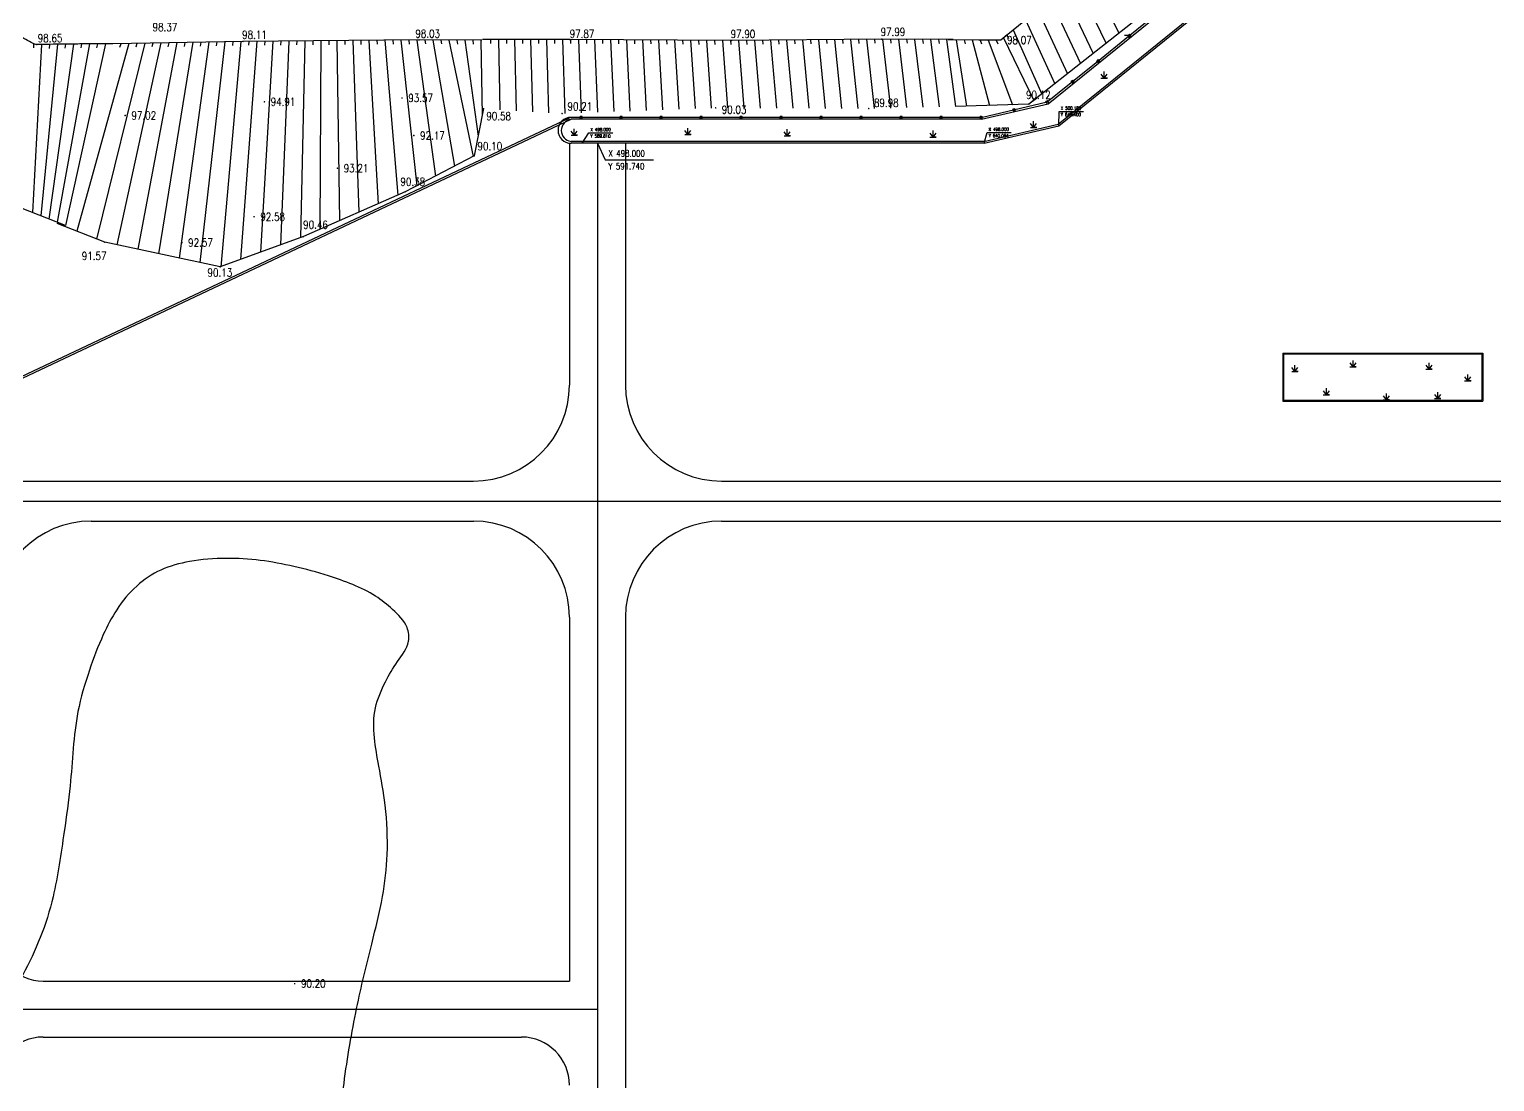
# Model space of a CAD drawing. Extents: x 532522 to 2902776, y -101917278 to 111238625.
# Drawn here: x 1294345 to 1477468, y 2687381 to 2818866 of the extents above; entities that cross this region are included whole.
import ezdxf
from ezdxf.enums import TextEntityAlignment as Align

# ---------------------------------------------------------------- set-up
doc = ezdxf.new("R2010")
doc.units = 0
doc.header["$LTSCALE"] = 1000
doc.header["$MEASUREMENT"] = 0
doc.header["$PDMODE"] = 33
doc.header["$PDSIZE"] = 0.125
doc.layers.get('0').update_dxf_attribs({"linetype": 'CONTINUOUS'})
for name, color, linetype in [('-5', 7, 'CONTINUOUS'), ('Õ÷μØºìÏß', 20, 'CONTINUOUS'), ('新地形图', 7, 'CONTINUOUS')]:
    doc.layers.add(name, color=color, linetype=linetype)
doc.styles.add('HZ', font='rs', dxfattribs={"width": 0.8, "bigfont": 'hztxt'})
doc.linetypes.add('X4', pattern='A,0,-1e-09,[149,symbolx.shx,S=0.15,R=0,X=0,Y=0],-1.6', length=1.6)

# ---------------------------------------------------------------- blocks, each defined once
blk = doc.blocks.new('GC200')
at = {"linetype": 'Continuous', "const_width": 0.2, "flags": 128}
blk.add_lwpolyline([(-0.1, 0, 1), (0.1, 0, 1)], format="xyb", close=True, dxfattribs=at)
blk = doc.blocks.new('GC124')
for p, q in [((0, -0.8), (-0.75, 0.2)), ((0, -0.8), (0, 0.8)), ((0, -0.8), (0.75, 0.2)), ((-0.8, -0.8), (0.75, -0.8)), ((0.8, -0.8), (0, -0.8))]:
    blk.add_line(p, q)
blk = doc.blocks.new('A$C22E77CCE')
at = {"layer": '新地形图', "color": 53, "linetype": 'Continuous'}
for p, q in [((554621, 200567), (558535, 192591)), ((551516, 198045), (555321, 190057)), ((553069, 199306), (556928, 191324)), ((549964, 196784), (553714, 188790)), ((546859, 194262), (550500, 186256)), ((548411, 195523), (552107, 187523)), ((544531, 192370), (544733, 191913)), ((545307, 193001), (548892, 184989)), ((559642, 192301), (559235, 192301)), ((423867, 191169), (422755, 170189)), ((422881, 191280), (422866, 190780)), ((425866, 191210), (423782, 169781)), ((427866, 191235), (424810, 169373)), ((424867, 191191), (424829, 190692)), ((429866, 191247), (425837, 168965)), ((426866, 191225), (426807, 190728)), ((431866, 191250), (426864, 168556)), ((434788, 191301), (428304, 167850)), ((428866, 191243), (428787, 190749)), ((430866, 191249), (430768, 190759)), ((436788, 191338), (430770, 166874)), ((438787, 191376), (433311, 166144)), ((433788, 191282), (433648, 190802)), ((435788, 191320), (435662, 190836)), ((440787, 191413), (435905, 165591)), ((437788, 191357), (437675, 190870)), ((442787, 191451), (438498, 165038)), ((439787, 191395), (439688, 190905)), ((444786, 191488), (441092, 164485)), ((441787, 191432), (441700, 190940)), ((446786, 191526), (443686, 163932)), ((443786, 191470), (443713, 190975)), ((445786, 191507), (445724, 191011)), ((448786, 191563), (446278, 163412)), ((447786, 191544), (447736, 191047)), ((450785, 191582), (448770, 164319)), ((449786, 191574), (449745, 191076)), ((452785, 191598), (451262, 165225)), ((451785, 191590), (451753, 191091)), ((454785, 191613), (453755, 166132)), ((453785, 191606), (453761, 191106)), ((455785, 191621), (455770, 191122)), ((456785, 191629), (456247, 167039)), ((457785, 191637), (457779, 191137)), ((458785, 191645), (458684, 168084)), ((459785, 191653), (459788, 191153)), ((460785, 191661), (461112, 169151)), ((461785, 191669), (461797, 191169)), ((462785, 191676), (463540, 170219)), ((463785, 191684), (463808, 191185)), ((464785, 191692), (465967, 171287)), ((465785, 191700), (465820, 191201)), ((466785, 191708), (468395, 172354)), ((467785, 191716), (467833, 191218)), ((468785, 191724), (470776, 173520)), ((469785, 191731), (469846, 191235)), ((470785, 191739), (473128, 174746)), ((471785, 191739), (471861, 191245)), ((472785, 191736), (475480, 175971)), ((473785, 191733), (473878, 191242)), ((474785, 191730), (477832, 177197)), ((475785, 191727), (475874, 191235)), ((476785, 191724), (478452, 179720)), ((477785, 191721), (477828, 191223)), ((478785, 191718), (478968, 182321)), ((479985, 191790), (479994, 191290)), ((480985, 191793), (481165, 183036)), ((481985, 191795), (481996, 191295)), ((482985, 191798), (483195, 182909)), ((483985, 191800), (483997, 191300)), ((484985, 191802), (485226, 182782)), ((485985, 191805), (485999, 191305)), ((486985, 191807), (487256, 182655)), ((487985, 191810), (488000, 191310)), ((488985, 191812), (489287, 182562)), ((489985, 191814), (490002, 191314)), ((490985, 191807), (491320, 182638)), ((491984, 191799), (492004, 191300)), ((492984, 191792), (493354, 182713)), ((493984, 191785), (494006, 191285)), ((494984, 191777), (495387, 182788)), ((495984, 191770), (496008, 191271)), ((496984, 191763), (497420, 182864)), ((497984, 191756), (498010, 191256)), ((498984, 191748), (499453, 182939)), ((499984, 191741), (500012, 191242)), ((500984, 191734), (501486, 183014)), ((501984, 191727), (502014, 191227)), ((502984, 191719), (503519, 183090)), ((503984, 191712), (504016, 191213)), ((504984, 191705), (505552, 183165)), ((505984, 191697), (506018, 191199)), ((506984, 191690), (507585, 183240)), ((507984, 191683), (508021, 191184)), ((508984, 191676), (509619, 183254)), ((509984, 191668), (510023, 191170)), ((510984, 191676), (511654, 183245)), ((511984, 191686), (512024, 191187)), ((512984, 191695), (513688, 183236)), ((513984, 191705), (514026, 191206)), ((514984, 191714), (515723, 183227)), ((515984, 191724), (516028, 191226)), ((516984, 191733), (517757, 183218)), ((517984, 191743), (518030, 191245)), ((518984, 191753), (519792, 183209)), ((519984, 191762), (520032, 191264)), ((520984, 191772), (521826, 183200)), ((521983, 191781), (522033, 191284)), ((522983, 191791), (523860, 183191)), ((523983, 191801), (524035, 191303)), ((524983, 191810), (525895, 183182)), ((525983, 191820), (526037, 191323)), ((526983, 191829), (527929, 183191)), ((527983, 191839), (528039, 191342)), ((528983, 191847), (529963, 183240)), ((529983, 191841), (530041, 191344)), ((530983, 191835), (531997, 183288)), ((531983, 191829), (532043, 191333)), ((532983, 191824), (534031, 183336)), ((533983, 191818), (534046, 191322)), ((534983, 191812), (536065, 183384)), ((535983, 191806), (536048, 191310)), ((536983, 191800), (538099, 183432)), ((538189, 191765), (539497, 183471)), ((539189, 191756), (539292, 191267)), ((540189, 191747), (542352, 183563)), ((541189, 191740), (541341, 191263)), ((542189, 191740), (545208, 183655)), ((543189, 191740), (543386, 191280)), ((544094, 192011), (547898, 184202)), ((491191, 182137, -1000), (491191, 182194, -1000)), ((491431, 182137, -1000), (491431, 182194, -1000)), ((551021, 181016), (551071, 182826)), ((551071, 182826), (554081, 182826)), ((491431, 178834), (492291, 180140)), ((492291, 180140), (495301, 180140)), ((541684, 178834), (542040, 180182)), ((542040, 180182), (545050, 180182)), ((493360, 178834), (494331, 176767)), ((494331, 176767), (500351, 176767))]:
    blk.add_line(p, q, dxfattribs=at)
at = {"layer": '新地形图', "color": 53, "linetype": 'Continuous', "flags": 128}
for points in [[(549669, 183781), (633785, 251745)], [(550913, 181238), (634719, 248951)], [(551021, 181016), (634800, 248708)], [(610437, 246165), (597946, 236277), (584038, 224555), (571113, 214022), (558360, 203605), (543754, 191740)], [(559904, 192359), (563606, 195350)], [(544556, 192379), (543754, 191740), (541038, 191740), (537189, 191774)], [(559642, 192301), (559828, 192452)], [(559868, 192021), (559642, 192301)], [(559961, 192097), (559735, 192377)], [(560055, 192172), (559828, 192452)], [(478928, 191718), (471064, 191742), (449070, 191569), (432788, 191264)], [(537817, 191795), (528888, 191848), (510103, 191668), (489885, 191815), (478985, 191788)], [(555828, 189066), (559717, 192208)], [(551939, 185923), (555828, 189066)], [(555752, 189159), (555939, 189310)], [(555979, 188879), (555752, 189159)], [(556072, 188955), (555846, 189235)], [(556165, 189030), (555939, 189310)], [(549561, 184003), (551939, 185923)], [(552573, 186590), (552759, 186741)], [(552799, 186310), (552573, 186590)], [(552892, 186385), (552666, 186665)], [(552986, 186461), (552759, 186741)], [(541311, 182074), (549561, 184003)], [(541338, 181834), (549669, 183781)], [(545293, 183128), (545527, 183183)], [(545375, 182778), (545293, 183128)], [(545492, 182805), (545410, 183155)], [(545608, 182832), (545527, 183183)], [(549387, 184085), (549507, 184113)], [(549550, 183753), (549387, 184085)], [(549507, 184113), (549603, 184191)], [(549765, 183859), (549603, 184191)], [(410850, 144731), (489953, 182052)], [(411060, 144565), (490055, 181835)], [(496191, 182074), (490055, 182074)], [(541338, 181834), (490055, 181834)], [(491191, 181834), (491191, 182194)], [(491431, 182194), (491191, 182194)], [(491311, 181834), (491311, 182194)], [(491431, 181834), (491431, 182194)], [(496431, 182194), (496191, 182194)], [(496191, 181834), (496191, 182194)], [(496311, 181834), (496311, 182194)], [(496431, 181834), (496431, 182194)], [(501191, 182074), (496431, 182074)], [(501431, 182194), (501191, 182194)], [(501191, 181834), (501191, 182194)], [(501311, 181834), (501311, 182194)], [(501431, 181834), (501431, 182194)], [(506191, 182074), (501431, 182074)], [(506191, 181834), (506191, 182194)], [(506431, 182194), (506191, 182194)], [(506311, 181834), (506311, 182194)], [(506431, 181834), (506431, 182194)], [(511191, 182074), (506431, 182074)], [(511431, 182194), (511191, 182194)], [(511191, 181834), (511191, 182194)], [(511311, 181834), (511311, 182194)], [(511431, 181834), (511431, 182194)], [(516191, 182074), (511431, 182074)], [(516191, 181834), (516191, 182194)], [(516431, 182194), (516191, 182194)], [(516311, 181834), (516311, 182194)], [(516431, 181834), (516431, 182194)], [(521191, 182074), (516431, 182074)], [(521431, 182194), (521191, 182194)], [(521191, 181834), (521191, 182194)], [(521311, 181834), (521311, 182194)], [(521431, 181834), (521431, 182194)], [(526191, 182074), (521431, 182074)], [(526431, 182194), (526191, 182194)], [(526191, 181834), (526191, 182194)], [(526311, 181834), (526311, 182194)], [(526431, 181834), (526431, 182194)], [(531191, 182074), (526431, 182074)], [(531431, 182194), (531191, 182194)], [(531191, 181834), (531191, 182194)], [(531311, 181834), (531311, 182194)], [(531431, 181834), (531431, 182194)], [(536191, 182074), (531431, 182074)], [(536431, 182194), (536191, 182194)], [(536191, 181834), (536191, 182194)], [(536311, 181834), (536311, 182194)], [(536431, 181834), (536431, 182194)], [(541311, 182074), (536431, 182074)], [(541218, 181834), (541176, 182194)], [(541297, 182194), (541176, 182194)], [(541297, 182194), (541415, 182222)], [(541456, 181862), (541415, 182222)], [(541657, 179074), (550913, 181238)], [(541684, 178834), (551021, 181016)], [(489860, 178834), (489860, 148635)], [(541657, 179074), (490055, 179074)], [(541684, 178834), (490055, 178834)], [(493360, 178834), (493360, 51)], [(496860, 178834), (496860, 148635)], [(411090, 136635), (477860, 136635)], [(508860, 136635), (677120, 136635)], [(414590, 134135), (493360, 134135), (689620, 134135)], [(430090, 131635), (477860, 131635)], [(508860, 131635), (677120, 131635)], [(489860, 119635), (489860, 74170)], [(496860, 119635), (496860, 0)], [(424090, 74170), (489860, 74170)], [(414590, 70670), (493360, 70670)], [(424090, 67170), (483860, 67170)]]:
    blk.add_lwpolyline(points, dxfattribs=at)
at = {"layer": '新地形图', "color": 53, "linetype": 'X4', "flags": 128}
for points in [[(616037, 239778), (596903, 224130), (577273, 208117), (563301, 196350), (547285, 183722)], [(479134, 183164), (477966, 177267), (469316, 172760), (456605, 167170), (446222, 163392), (431800, 166467), (425838, 168826)], [(548210, 184446), (547285, 183722), (538069, 183425)], [(426886, 168548), (421257, 170784), (418595, 171848), (414812, 167718), (410015, 162549)]]:
    blk.add_lwpolyline(points, dxfattribs=at)
at = {"layer": '新地形图', "color": 53, "linetype": 'Continuous', "flags": 128}
blk.add_lwpolyline([(432783, 191249, 0.0012519), (429818, 191247, 0.0016542), (427573, 191233, 0.003777), (424004, 191171, -0.0190233), (423295, 191181, -0.1041819), (422832, 191303, -0.0237983), (421023, 192325, -0.0006238), (420434, 192696, -0.0002076), (418667, 193816, -0.0183196), (416275, 195458, 0.1125617), (415837, 195651, 0.2683373), (415765, 195625, 0.0110214), (414660, 194287, 0.0012165), (413904, 193323, -0.0004435), (411832, 190676, -0.0077533), (407925, 185848, -0.0059594), (402670, 179709)], format="xyb", dxfattribs=at)
at = {"layer": '新地形图', "color": 53, "linetype": 'Continuous', "elevation": 90150, "flags": 128}
for points in [[(578990, 152635), (603990, 152635)], [(578990, 152635), (578990, 146635)], [(579110, 152515), (603870, 152515)], [(579110, 152515), (579110, 146755)], [(603870, 152515), (603870, 146755)], [(603990, 152635), (603990, 146635)], [(578990, 146635), (603990, 146635)], [(579110, 146755), (603870, 146755)]]:
    blk.add_lwpolyline(points, dxfattribs=at)
at = {"layer": '新地形图', "color": 53, "linetype": 'Continuous'}
for centre, radius, start, end in [((490055, 180454), 1620, 90, 270), ((490219, 180444), 1380, 96.81548, 263.18452), ((477860, 148635), 12000, 270, 0), ((508860, 148635), 12000, 180, 270), ((430090, 119635), 12000, 90, 180), ((477860, 119635), 12000, 0, 90), ((508860, 119635), 12000, 90, 180), ((424090, 80170), 6000, 180, 270), ((424090, 61170), 6000, 90, 180), ((483860, 61170), 6000, 0, 90)]:
    blk.add_arc(centre, radius, start, end, dxfattribs=at)
for p in [(493360, 134135), (493360, 70670)]:
    blk.add_point(p, dxfattribs=at)
for name, p, xscale, yscale, zscale in [('GC200', (423295, 191181, 98649), 500, 500, 1000), ('GC200', (449070, 191569, 98112), 500, 500, 1000), ('GC200', (471064, 191742, 98027), 500, 500, 1000), ('GC200', (489885, 191815, 97867), 500, 500, 1000), ('GC200', (510103, 191668, 97900), 500, 500, 1000), ('GC200', (528888, 191848, 97988), 500, 500, 1000), ('GC200', (543754, 191740, 98070), 500, 500, 1000), ('GC124', (556685, 187389), 500, 500, 500), ('GC200', (451741, 184021, 94914), 500, 500, 1000), ('GC200', (468935, 184499, 93571), 500, 500, 1000), ('GC200', (479134, 183164, 90582), 500, 500, 1000), ('GC200', (508133, 183261, 90026), 500, 500, 1000), ('GC200', (527262, 183176, 89977), 500, 500, 1000), ('GC200', (547285, 183722, 90122), 500, 500, 1000), ('GC200', (434341, 182308, 97019), 500, 500, 1000), ('GC200', (488944, 182550, 90212), 500, 500, 1000), ('GC200', (490055, 181835), 200, 200, 200), ('GC124', (547857, 181201), 500, 500, 500), ('GC200', (470414, 179805, 92169), 500, 500, 1000), ('GC124', (490468, 180261), 500, 500, 500), ('GC124', (504668, 180338), 500, 500, 500), ('GC124', (517084, 180183), 500, 500, 500), ('GC124', (535298, 180016), 500, 500, 500), ('GC200', (460858, 175725, 93212), 500, 500, 1000), ('GC200', (477966, 177267, 90102), 500, 500, 1000), ('GC200', (469316, 172760, 90376), 500, 500, 1000), ('GC200', (450445, 169661, 92584), 500, 500, 1000), ('GC200', (456605, 167170, 90456), 500, 500, 1000), ('GC200', (431800, 166467, 91572), 500, 500, 1000), ('GC200', (441430, 166422, 92568), 500, 500, 1000), ('GC200', (446222, 163392, 90132), 500, 500, 1000), ('GC124', (580529, 150727), 500, 500, 500), ('GC124', (587785, 151288), 500, 500, 500), ('GC124', (597287, 151007), 500, 500, 500), ('GC124', (602124, 149557), 500, 500, 500), ('GC124', (584461, 147827), 500, 500, 500), ('GC124', (591951, 147172), 500, 500, 500), ('GC124', (598364, 147359), 500, 500, 500), ('GC200', (455525, 73840, 90202), 500, 500, 1000)]:
    blk.add_blockref(name, p, dxfattribs=dict(at, xscale=xscale, yscale=yscale, zscale=zscale))
at = {"layer": '新地形图', "color": 53, "linetype": 'Continuous', "style": 'HZ', "width": 0.8}
for s, p in [('98.65', (424956, 191973)), ('98.37', (439307, 193356)), ('98.11', (450499, 192396)), ('98.03', (472148, 192529)), ('97.87', (491426, 192517)), ('97.90', (511539, 192494)), ('97.99', (530283, 192750)), ('98.07', (546079, 191740)), ('93.57', (471260, 184499)), ('90.12', (548453, 184886)), ('94.91', (454066, 184021)), ('90.21', (491160, 183446)), ('90.03', (510434, 183035)), ('89.98', (529456, 183897)), ('97.02', (436666, 182308)), ('90.58', (481017, 182233)), ('92.17', (472739, 179805)), ('90.10', (479910, 178478)), ('93.21', (463183, 175725)), ('90.38', (470280, 174030)), ('92.58', (452770, 169661)), ('90.46', (458125, 168664)), ('92.57', (443755, 166422)), ('91.57', (430468, 164757)), ('90.13', (446172, 162684)), ('90.20', (457850, 73840))]:
    blk.add_text(s, height=1000, dxfattribs=at).set_placement(p, align=Align.MIDDLE)
for s, height, p in [('X 500.182', 400, (551271, 183026)), ('Y 649.400', 400, (551271, 182226)), ('Y 589.810', 400, (492491, 179540)), ('X 498.000', 400, (492491, 180340)), ('Y 640.064', 400, (542240, 179582)), ('X 498.000', 400, (542240, 180382)), ('X 498.000', 800, (494731, 177167)), ('Y 591.740', 800, (494731, 175567))]:
    blk.add_text(s, height=height, dxfattribs=at).set_placement(p)

msp = doc.modelspace()

# ---------------------------------------------------------------- linework, layer by layer
at = {"layer": '-5', "color": 5, "linetype": 'Continuous'}
msp.add_spline([(1335826, 2647942), (1334966, 2652839), (1334277, 2657211), (1333650, 2661956), (1333275, 2666060), (1333086, 2669443), (1332978, 2673883), (1333027, 2678563), (1333283, 2683333), (1333674, 2687167), (1334394, 2691979), (1335251, 2696541), (1337134, 2704570), (1338482, 2710509), (1339068, 2715783), (1338810, 2721919), (1338029, 2726822), (1337468, 2730338), (1337607, 2734100), (1338862, 2737355), (1340341, 2739864), (1341730, 2742403), (1341550, 2744119), (1339737, 2746382), (1337612, 2748060), (1334757, 2749483), (1331719, 2750586), (1327418, 2751748), (1323211, 2752512), (1318956, 2752764), (1314357, 2752369), (1310786, 2751306), (1307766, 2749311), (1305272, 2746351), (1303592, 2743234), (1301855, 2738778), (1300427, 2733615), (1299447, 2724350), (1298705, 2718638), (1298069, 2714478), (1297311, 2710491), (1295715, 2705397), (1293531, 2700723), (1291185, 2696535), (1288364, 2691840), (1285079, 2686441), (1281791, 2680425), (1279112, 2674495), (1277726, 2669883), (1276731, 2663021), (1276422, 2657142), (1276319, 2651703), (1276356, 2645230), (1276484, 2638591), (1276650, 2631673), (1276612, 2624354), (1276391, 2616878), (1276020, 2608144), (1275272, 2595241), (1274671, 2588562), (1273343, 2581525), (1271638, 2575093), (1270313, 2569991), (1269116, 2564453), (1268154, 2558628), (1267201, 2552131), (1266394, 2546404), (1265608, 2539832), (1264969, 2532425), (1264662, 2526592), (1264598, 2520679), (1264351, 2514804), (1263198, 2508418), (1261624, 2502564), (1259694, 2497356), (1256706, 2492384), (1253703, 2489492), (1249669, 2486683), (1243597, 2484007), (1237013, 2482256), (1230378, 2481585), (1224889, 2482306), (1220098, 2483923), (1215287, 2486281), (1210708, 2488968), (1206290, 2491154), (1200729, 2492431), (1195153, 2492653), (1188996, 2492157), (1183497, 2491619), (1178440, 2492014), (1174330, 2493205), (1171146, 2495248), (1168764, 2498859), (1166968, 2503392), (1164937, 2508406), (1163016, 2512210), (1160085, 2516542), (1156759, 2520997), (1153108, 2526210), (1150131, 2531953), (1148018, 2537350), (1146145, 2543503), (1144374, 2550869), (1143241, 2557089), (1142853, 2561949), (1142348, 2566681), (1141719, 2571739), (1140894, 2577783), (1138791, 2581245), (1136182, 2586109), (1133936, 2589058), (1130302, 2591325), (1125481, 2592828), (1119752, 2592703), (1112745, 2591245), (1107223, 2589478), (1102254, 2587342), (1097450, 2584590), (1091011, 2579494), (1087690, 2575233), (1084107, 2571042), (1081536, 2567180), (1079412, 2562441), (1078208, 2557213), (1077565, 2552350), (1077413, 2545806), (1077972, 2537624), (1078485, 2530230), (1078778, 2523329), (1078764, 2518027), (1077841, 2511805), (1074765, 2506086), (1072268, 2503519), (1068289, 2500375), (1064858, 2497816), (1060709, 2494891), (1054421, 2490999), (1050313, 2489062), (1045961, 2488486), (1041578, 2489208), (1036968, 2489979), (1031528, 2489865), (1024940, 2489266), (1018960, 2488418), (1012791, 2487165), (1008512, 2485667), (1004901, 2483703), (1001383, 2481545), (998130, 2479552), (993880, 2477101), (990720, 2475760), (987162, 2474890), (983081, 2474783), (980031, 2475396), (977101, 2476617), (973807, 2478725), (967422, 2483540), (962219, 2487605), (958533, 2490463), (953710, 2494061), (947905, 2497468), (942209, 2500317), (937475, 2502511), (932404, 2504739), (926763, 2507382), (922491, 2509684), (916897, 2513246), (912992, 2516159), (909015, 2519459), (905567, 2522275), (901784, 2525171), (898162, 2527537), (894182, 2529686), (889513, 2531305), (884044, 2532320), (879946, 2532670)], degree=3, dxfattribs=at)

# ---------------------------------------------------------------- block references
at = {"layer": 'Õ÷μØºìÏß', "color": 1, "linetype": 'Continuous'}
msp.add_blockref('A$C22E77CCE', (871984, 2625789), dxfattribs=at)

doc.saveas('drawing.dxf')
